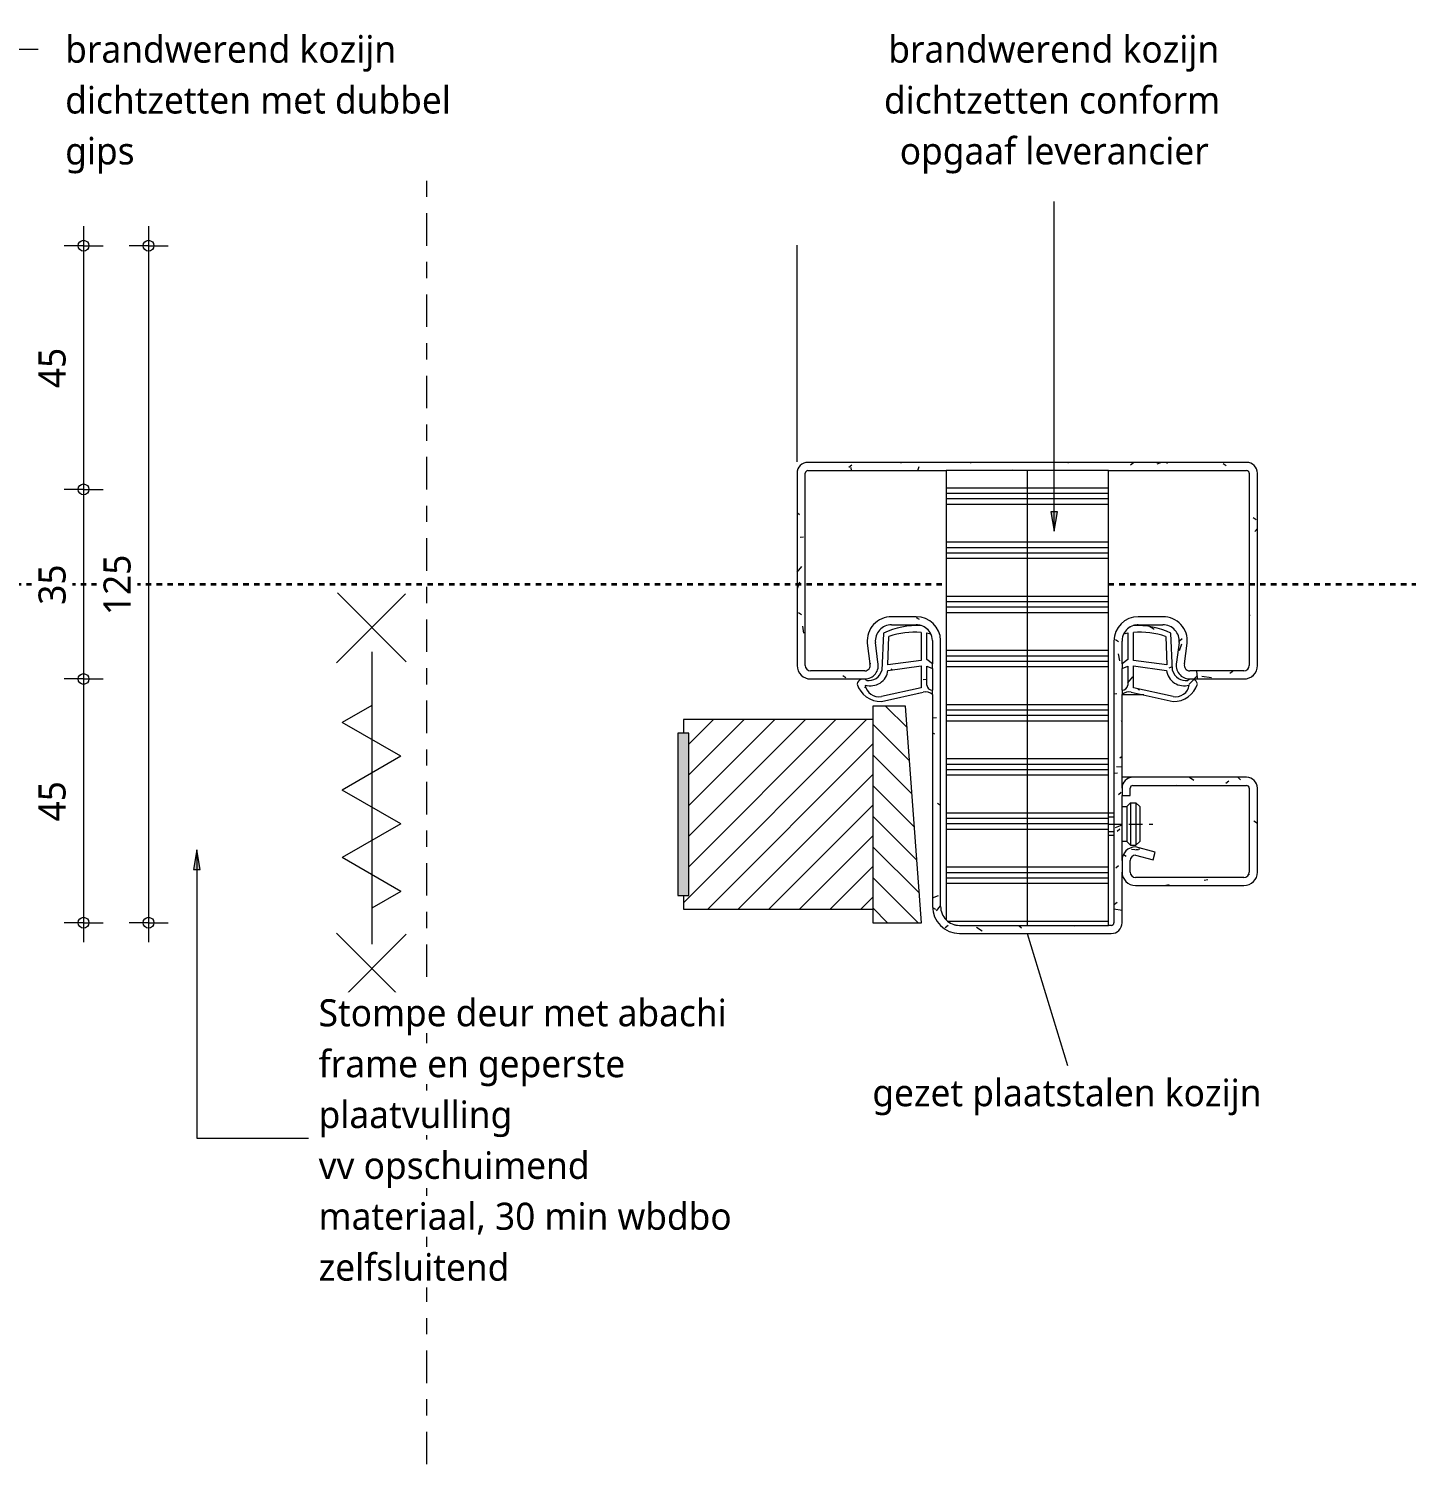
# Model space of a CAD drawing. Header units: millimetres. Extents: x 32900 to 38291, y -18988 to 4133.
# Drawn here: x 33268.6 to 33523, y -13513.3 to -13248.2 of the extents above; entities that cross this region are included whole.
import ezdxf

# ---------------------------------------------------------------- set-up
doc = ezdxf.new("R2010")
doc.units = ezdxf.units.MM
for name, pattern in [('MV_30_min', [2, 1, -1]), ('MV_center', [15, 6, -3, 3, -3]), ('MV_hidden', [3.75, 2.5, -1.25])]:
    doc.linetypes.add(name, pattern=pattern)
for name, color, linetype, lineweight in [('A-ANNO-DIMS', 211, 'Continuous', 13), ('A-ANNO-DIMS-2', 211, 'Continuous', 13), ('A-ANNO-IDEN', 131, 'Continuous', 18), ('A-ANNO-NOTE', 131, 'Continuous', 18), ('A-DETL', 90, 'Continuous', 13), ('A-DETL-GENF', 92, 'Continuous', 18), ('A-DETL-THIN', 151, 'Continuous', 18), ('G-ANNO-TEXT', 231, 'Continuous', 13)]:
    doc.layers.add(name, color=color, linetype=linetype, lineweight=lineweight)
doc.styles.add('Segoe UI', font='segoeui.ttf', dxfattribs={"height": 5})
doc.dimstyles.new('2_5_mm_2', dxfattribs={"dimscale": 304.8, "dimtxt": 5.23682, "dimasz": 0.006562, "dimexe": 0.011811, "dimexo": 0.0625, "dimgap": 0.005906, "dimtad": 1, "dimdec": 0, "dimzin": 0, "dimdsep": 46, "dimtxsty": 'Segoe UI', "dimblk1": 'DOTBLANK', "dimblk2": 'DOTBLANK', "dimsah": 1, "dimcen": 0.09, "dimdle": 0.011811, "dimazin": 0, "dimtfac": 1, "dimtdec": 4, "dimtix": 1, "dimtmove": 0, "dimatfit": 3, "dimfxl": 0.011811, "dimfxlon": 1, "dimtvp": 1, "dimtfill": 1, "dimtolj": 1, "dimtzin": 0, "dimarcsym": 2})
pattern_1 = [(50, (-33431.034, 13401.79), (14.5753163, -1.2751645), [1.524, -16.764]), (355, (-33431.034, 13401.79), (-2.819562, 15.284905), [1.219, -13.411]), (100.451, (-33429.819, 13401.684), (11.7557137, 14.0098403), [1.295, -14.247]), (46.184, (-33431.034, 13405.854), (21.686151, -3.363918), [2.286, -25.146]), (96.636, (-33429.227, 13405.574), (18.99178, 19.79433), [1.943, -21.371]), (351.184, (-33431.034, 13405.854), (18.992058, 19.794098), [1.829, -20.117]), (21, (-33429.002, 13404.838), (12.129647, -8.1815376), [1.524, -16.764]), (326, (-33429.002, 13404.838), (4.944224, 14.7354297), [1.219, -13.411]), (71.451, (-33427.991, 13404.157), (17.073884, 6.5539993), [1.295, -14.247]), (37.5, (-33431.034, 13401.79), (0.2472267, 6.7643278), [0.67056, -12.578, 0.67056, -12.944, -13.462]), (37.5, (-33431.034, 13401.79), (0.2472267, 6.7643278), [-26.863, 0.67056, -12.791]), (7.5, (-33431.034, 13401.79), (5.3456552, 8.0143116), [0.67056, -7.092, 0.67056, -12.273, -5.131]), (7.5, (-33431.034, 13401.79), (5.3456552, 8.0143116), [-20.706, 0.67056, -4.46]), (327.5, (-33435.565, 13401.79), (10.8476471, -0.4581936), [0.67056, -4.409, 0.67056, -15.179, -21.031]), (327.5, (-33435.565, 13401.79), (10.8476471, -0.4581936), [-20.93, 0.67056, -20.361]), (317.5, (-33437.597, 13401.79), (11.8507335, 2.0341877), [0.67056, -5.933, 0.67056, -9.855, -14.935]), (317.5, (-33437.597, 13401.79), (11.8507335, 2.0341877), [-17.13, 0.67056, -14.265])]
pattern_2 = [(0, (0, 4), (0, 10), []), (0, (0, 5), (0, 10), []), (0, (0, 6), (0, 10), []), (0, (0, 7), (0, 10), [])]

# ---------------------------------------------------------------- blocks, each defined once
blk = doc.blocks.new('NLRS_00_DI_maskeer - Type 1-4234902-Details ziekenhuis Utiliteitsgebouw')
at = {"layer": 'A-DETL-GENF', "linetype": 'MV_center'}
blk.add_line((-100, 0), (140, 0), dxfattribs=at)
blk = doc.blocks.new('00 stalendeurtussenprofiel - 00_DI_stalendeurtussenprofiel-3717940-Details ziekenhuis Utiliteitsgebouw')
at = {"layer": 'A-DETL-GENF', "lineweight": 13}
h = blk.add_hatch(dxfattribs=at)
h.set_pattern_fill('FP_25', color=256, style=0, pattern_type=2)
h.set_pattern_definition(pattern_1)
h.paths.add_polyline_path([(25.39, -13.5), (37.5, -13.5), (38.02, -13.43), (38.5, -13.23), (38.91, -12.91), (39.23, -12.5), (39.43, -12.02), (39.5, -11.5), (39.5, 40.5), (39.6, 41.28), (39.94, 42.05), (39.99, 42.11), (40.12, 42.33), (40.56, 42.78), (41.03, 43.12), (41.72, 43.4), (42.5, 43.5), (47.06, 43.5), (47.76, 43.42), (48.43, 43.17), (49.01, 42.77), (49.49, 42.25), (49.84, 41.63), (50.02, 40.95), (50.05, 40.24), (49.5, 35.95), (49.6, 35.31), (49.85, 34.72), (50.25, 34.22), (50.76, 33.83), (51.36, 33.58), (52.17, 33.5), (62, 33.5), (62.65, 33.59), (63.25, 33.83), (63.77, 34.23), (64.17, 34.75), (64.42, 35.35), (64.5, 36), (64.5, 71.5), (64.43, 72.02), (64.23, 72.5), (63.91, 72.91), (63.5, 73.23), (63.02, 73.43), (62.5, 73.5), (-18.5, 73.5), (-19.02, 73.43), (-19.5, 73.23), (-19.91, 72.91), (-20.23, 72.5), (-20.43, 72.02), (-20.5, 71.5), (-20.5, 36), (-20.41, 35.35), (-20.16, 34.75), (-19.77, 34.23), (-19.25, 33.83), (-18.65, 33.59), (-18, 33.5), (-7.9, 33.51), (-7.36, 33.58), (-6.76, 33.83), (-6.25, 34.22), (-5.85, 34.72), (-5.59, 35.31), (-5.5, 35.95), (-5.57, 36.59), (-6.04, 40.24), (-6.02, 40.95), (-5.83, 41.63), (-5.49, 42.25), (-5.01, 42.77), (-4.42, 43.17), (-3.76, 43.42), (-3.06, 43.5), (1.5, 43.5), (2.26, 43.4), (3, 43.09), (3.59, 42.65), (3.68, 42.54), (3.88, 42.33), (4.17, 41.82), (4.38, 41.35), (4.5, 40.59), (4.5, -8.5), (4.67, -9.79), (5.17, -11), (5.96, -12.04), (7, -12.83), (8.21, -13.33), (9.5, -13.5)])
h.paths.add_polyline_path([(37, -12), (9.5, -12), (8.81, -11.93), (8.14, -11.73), (7.53, -11.4), (7, -10.94), (6.47, -10.25), (6.12, -9.41), (6, -8.5), (6, 40.61), (5.82, 41.75), (5.36, 42.81), (4.64, 43.72), (3.72, 44.42), (2.65, 44.85), (1.5, 45), (-3.06, 45), (-4.11, 44.87), (-5.1, 44.51), (-5.99, 43.92), (-6.7, 43.14), (-7.22, 42.21), (-7.5, 41.19), (-7.54, 40.13), (-7, 36.06), (-7.01, 35.83), (-7.08, 35.6), (-7.2, 35.4), (-7.36, 35.23), (-7.55, 35.11), (-7.77, 35.03), (-8.17, 35), (-18, 35), (-18.26, 35.03), (-18.5, 35.13), (-18.7, 35.29), (-18.86, 35.5), (-18.96, 35.74), (-19, 36), (-18.98, 71.62), (-18.93, 71.74), (-18.85, 71.85), (-18.75, 71.92), (-18.63, 71.97), (-18.5, 71.99), (62.63, 71.97), (62.75, 71.92), (62.85, 71.85), (62.93, 71.74), (62.98, 71.62), (63, 71.49), (63, 36), (62.96, 35.74), (62.86, 35.5), (62.71, 35.29), (62.5, 35.13), (62.26, 35.03), (62, 35), (51.9, 35.01), (51.77, 35.03), (51.55, 35.11), (51.36, 35.23), (51.2, 35.4), (51.08, 35.6), (51.02, 35.83), (51, 36.06), (51.04, 36.29), (51.54, 40.13), (51.5, 41.19), (51.22, 42.21), (50.7, 43.14), (49.99, 43.92), (49.11, 44.51), (48.11, 44.87), (47.06, 45), (42.5, 45), (41.34, 44.85), (40.25, 44.4), (39.32, 43.68), (38.6, 42.75), (38.15, 41.66), (38, 40.5), (37.98, -11.63), (37.93, -11.75), (37.85, -11.85), (37.75, -11.93), (37.63, -11.98), (37.5, -12)])
h = blk.add_hatch(dxfattribs=at)
h.set_pattern_fill('FP_25', color=256, style=0, pattern_type=2)
h.set_pattern_definition(pattern_1)
h.paths.add_polyline_path([(-4.93, 29.35), (2.81, 31.08), (3.26, 31.11), (3.7, 31.05), (4.12, 30.9), (4.5, 30.66), (4.5, 31.45), (4.25, 31.47), (4.01, 31.55), (3.79, 31.68), (3.62, 31.87), (3.5, 32.1), (3.44, 32.34), (3.44, 35.89), (4.5, 35.46), (4.5, 36.28), (3.44, 37.08), (3.44, 42.05), (4.2, 41.82), (3.88, 42.33), (3.46, 42.77), (2.97, 43.12), (2.41, 43.36), (0.62, 43.32), (-1.14, 43.08), (-2.85, 42.64), (-4.52, 41.99), (-4.84, 35.04), (-5.08, 34.48), (-5.44, 34), (-5.91, 33.61), (-6.46, 33.35), (-7.05, 33.23), (-7.66, 33.25), (-7.9, 33.39), (-8.17, 33.47), (-8.45, 33.47), (-8.73, 33.41), (-8.97, 33.27), (-9.18, 33.08), (-9.33, 32.84), (-9.41, 32.57), (-8.92, 31.5), (-8.17, 30.58), (-7.21, 29.89), (-6.11, 29.47)])
h.paths.add_polyline_path([(-5.5, 30.22), (-6.08, 30.31), (-6.63, 30.52), (-7.1, 30.86), (-7.49, 31.3), (-7.76, 31.82), (-7.9, 32.38), (-7.1, 32.24), (-6.29, 32.3), (-5.53, 32.55), (-4.85, 32.99), (-4.3, 33.59), (-3.92, 34.3), (-3.73, 35.09), (2.39, 35.93), (2.39, 31.87), (-4.92, 30.28)])
h.paths.add_polyline_path([(-3.76, 36.09), (-3.55, 41.37), (-0.62, 42.03), (2.39, 42.1), (2.39, 36.94)])
h = blk.add_hatch(dxfattribs=at)
h.set_pattern_fill('FP_25', color=256, style=0, pattern_type=2)
h.set_pattern_definition(pattern_1)
h.paths.add_polyline_path([(48.93, 29.35), (50.11, 29.47), (51.21, 29.89), (52.17, 30.58), (52.92, 31.5), (53.41, 32.57), (53.33, 32.84), (53.18, 33.08), (52.97, 33.27), (52.73, 33.41), (52.45, 33.47), (52.17, 33.47), (51.9, 33.39), (51.66, 33.25), (51.05, 33.23), (50.46, 33.35), (49.91, 33.61), (49.44, 34), (49.08, 34.48), (48.84, 35.04), (48.52, 41.99), (46.85, 42.64), (45.14, 43.08), (43.38, 43.32), (41.59, 43.36), (41.03, 43.12), (40.54, 42.77), (40.12, 42.33), (39.81, 41.82), (40.56, 42.05), (40.56, 37.08), (39.5, 36.28), (39.5, 35.46), (40.56, 35.89), (40.56, 32.34), (40.5, 32.1), (40.38, 31.87), (40.21, 31.68), (40, 31.55), (39.75, 31.47), (39.5, 31.45), (39.5, 30.66), (39.88, 30.9), (40.3, 31.05), (40.74, 31.11), (41.19, 31.08)])
h.paths.add_polyline_path([(49.51, 30.22), (48.92, 30.28), (41.61, 31.87), (41.61, 35.93), (47.73, 35.09), (47.92, 34.3), (48.3, 33.59), (48.85, 32.99), (49.53, 32.55), (50.29, 32.3), (51.1, 32.24), (51.9, 32.38), (51.76, 31.82), (51.49, 31.3), (51.1, 30.86), (50.63, 30.52), (50.08, 30.31)])
h.paths.add_polyline_path([(47.76, 36.09), (41.61, 36.94), (41.61, 42.1), (44.62, 42.03), (47.56, 41.37)])
h = blk.add_hatch(dxfattribs=at)
h.set_pattern_fill('FP_25', color=256, style=0, pattern_type=2)
h.set_pattern_definition(pattern_1)
h.paths.add_polyline_path([(42, -4.65), (62, -4.65), (62.65, -4.57), (63.25, -4.32), (63.77, -3.92), (64.17, -3.4), (64.42, -2.8), (64.5, -2.15), (64.5, 13.35), (64.43, 13.87), (64.23, 14.35), (63.91, 14.76), (63.5, 15.08), (63.02, 15.28), (62.5, 15.35), (41.5, 15.35), (40.98, 15.28), (40.5, 15.08), (40.09, 14.76), (39.77, 14.35), (39.57, 13.87), (39.5, 13.35), (39.5, 11.98), (41, 11.98), (41.02, 13.47), (41.07, 13.59), (41.15, 13.7), (41.25, 13.77), (41.37, 13.82), (41.5, 13.84), (62.63, 13.82), (62.75, 13.77), (62.85, 13.7), (62.93, 13.59), (62.98, 13.47), (63, 13.34), (63, -2.15), (62.96, -2.41), (62.86, -2.65), (62.71, -2.86), (62.5, -3.02), (62.26, -3.12), (62, -3.15), (42, -3.15), (41.74, -3.12), (41.5, -3.02), (41.3, -2.86), (41.14, -2.65), (41.04, -2.41), (41, -2.15), (41, -0.02), (41.04, 0.24), (41.14, 0.48), (41.3, 0.68), (41.5, 0.84), (41.74, 0.94), (42, 0.98), (45.25, 0.11), (45.62, 1.51), (42, 2.48), (41.35, 2.39), (40.75, 2.14), (40.23, 1.74), (39.84, 1.23), (39.59, 0.62), (39.5, -0.02), (39.5, -2.15), (39.59, -2.8), (39.84, -3.4), (40.23, -3.92), (40.75, -4.32), (41.35, -4.57)])
at = {"layer": 'A-DETL-GENF'}
for p, q in [((62.5, 73.5), (-18.5, 73.5)), ((-18.5, 71.99), (7, 71.99)), ((37, 71.99), (62.5, 71.99)), ((-20.5, 71.5), (-20.5, 36)), ((-19, 36), (-19, 71.49)), ((63, 71.49), (63, 36)), ((64.5, 36), (64.5, 71.5)), ((1.5, 45), (-3.06, 45)), ((-3.06, 43.5), (1.5, 43.5)), ((47.06, 45), (42.5, 45)), ((42.5, 43.5), (47.06, 43.5)), ((-7.54, 40.13), (-7.04, 36.29)), ((-5.57, 36.59), (-6.04, 40.24)), ((-4.52, 41.99), (-4.84, 35.04)), ((-3.76, 36.09), (-3.55, 41.37)), ((2.39, 42.1), (2.39, 36.94)), ((3.44, 37.08), (3.44, 42.05)), ((3.44, 42.05), (4.2, 41.82)), ((4.5, 40.59), (4.5, 36.28)), ((6, -8.5), (6, 40.61)), ((38, 40.5), (38, -11.5)), ((39.5, 36.28), (39.5, 40.5)), ((39.81, 41.82), (40.56, 42.05)), ((40.56, 42.05), (40.56, 37.08)), ((41.61, 36.94), (41.61, 42.1)), ((47.56, 41.37), (47.76, 36.09)), ((48.84, 35.04), (48.52, 41.99)), ((50.05, 40.24), (49.57, 36.59)), ((51.04, 36.29), (51.54, 40.13)), ((-8, 35), (-18, 35)), ((2.39, 36.94), (-3.76, 36.09)), ((-3.73, 35.09), (2.39, 35.93)), ((2.39, 35.93), (2.39, 31.87)), ((4.5, 36.28), (3.44, 37.08)), ((3.44, 32.34), (3.44, 35.89)), ((3.44, 35.89), (4.5, 35.46)), ((4.5, 35.46), (4.5, 36.28)), ((4.5, 35.46), (4.5, 31.45)), ((40.56, 37.08), (39.5, 36.28)), ((39.5, 36.28), (39.5, 35.46)), ((39.5, 35.46), (40.56, 35.89)), ((39.5, 31.45), (39.5, 35.46)), ((40.56, 35.89), (40.56, 32.34)), ((47.76, 36.09), (41.61, 36.94)), ((41.61, 31.87), (41.61, 35.93)), ((41.61, 35.93), (47.73, 35.09)), ((62, 35), (52, 35)), ((-18, 33.5), (-8.45, 33.5)), ((-8.17, 33.5), (-8, 33.5)), ((2.39, 31.87), (-4.92, 30.28)), ((48.92, 30.28), (41.61, 31.87)), ((52, 33.5), (52.17, 33.5)), ((52.45, 33.5), (62, 33.5)), ((-4.93, 29.35), (2.81, 31.08)), ((4.5, 30.66), (4.5, 31.45)), ((4.5, 30.66), (4.5, -8.5)), ((39.5, 31.45), (39.5, 30.66)), ((39.5, 13.35), (39.5, 30.66)), ((41.19, 31.08), (48.93, 29.35)), ((39.5, 13.35), (39.5, 11.98)), ((41, 11.98), (41, 13.34)), ((62.5, 15.35), (41.5, 15.35)), ((41.5, 13.84), (62.5, 13.84)), ((63, 13.34), (63, -2.15)), ((64.5, -2.15), (64.5, 13.35)), ((39.5, -0.02), (39.5, 11.98)), ((39.5, 11.98), (41, 11.98)), ((45.62, 1.51), (42, 2.48)), ((42, 0.98), (45.25, 0.11)), ((45.25, 0.11), (45.62, 1.51)), ((39.5, -0.02), (39.5, -2.15)), ((39.5, -11.5), (39.5, -2.15)), ((41, -2.15), (41, -0.02)), ((62, -3.15), (42, -3.15)), ((42, -4.65), (62, -4.65)), ((37.5, -12), (37, -12)), ((9.5, -13.5), (37.5, -13.5))]:
    blk.add_line(p, q, dxfattribs=at)
for centre, radius, start, end in [((-18.5, 71.5), 2, 90, 180), ((-18.5, 71.49), 0.497, 90, 180), ((62.5, 71.5), 2, 360, 90), ((62.5, 71.49), 0.497, 360, 90), ((-3.06, 40.5), 4.5, 90, 184.7685), ((-3.06, 40.5), 3, 90, 185), ((1.82, 28.1), 15.27, 87.7703, 114.5245), ((1.5, 40.5), 4.5, 1.4168, 90), ((1.5, 40.5), 3, 72.2155, 90), ((1.5, 40.5), 3, 26.0813, 72.3309), ((1.5, 40.5), 3, 45.8676, 48.9504), ((42.5, 40.5), 4.5, 90, 180), ((42.5, 40.5), 3, 107.6691, 153.9187), ((42.5, 40.5), 3, 131.1059, 135), ((42.5, 40.5), 3, 119.2748, 120), ((42.5, 40.5), 3, 90, 107.7801), ((42.18, 28.1), 15.27, 65.4755, 92.2297), ((47.06, 40.5), 4.5, 355.2315, 90), ((47.06, 40.5), 3, 355, 90), ((1.26, 26.89), 15.26, 85.7512, 108.4014), ((1.5, 40.5), 3, 1.7352, 31.1568), ((42.5, 40.5), 3, 150, 180), ((42.74, 26.89), 15.26, 71.5986, 94.2488), ((-18, 36), 2.5, 180, 270), ((-18, 36), 0.999, 180, 270), ((-8, 36), 2.5, 270, 13.7056), ((-8, 36), 1, 270, 16.6258), ((-6.92, 35.45), 3.21, 252.4019, 353.5664), ((-7.27, 35.75), 2.53, 261.2859, 343.7536), ((50.92, 35.45), 3.21, 186.4336, 287.5981), ((51.27, 35.75), 2.53, 196.2464, 278.7141), ((52, 36), 2.5, 166.2944, 270), ((52, 36), 1, 163.3742, 270), ((62, 36), 0.999, 270, 0), ((62, 36), 2.5, 270, 0), ((-8.33, 32.39), 1.09, 51.7899, 170.1606), ((-5.05, 33.91), 4.57, 197.0704, 271.4697), ((-5.45, 32.69), 2.47, 187.0881, 282.2601), ((4.43, 32.44), 0.992, 185.8031, 274.1969), ((39.57, 32.44), 0.992, 265.8031, 354.1969), ((49.45, 32.69), 2.47, 257.7399, 352.9119), ((49.05, 33.91), 4.57, 268.5303, 342.9296), ((52.34, 32.39), 1.09, 9.8394, 128.2101), ((3.18, 28.93), 2.18, 52.5997, 99.7654), ((40.82, 28.93), 2.18, 80.2346, 127.4003), ((41.5, 13.35), 2, 90, 180), ((41.5, 13.34), 0.497, 90, 180), ((62.5, 13.35), 2, 360, 90), ((62.5, 13.34), 0.497, 360, 90), ((42, -0.02), 2.5, 90, 180), ((42, -0.02), 0.999, 90, 180), ((42, -2.15), 2.5, 180, 270), ((42, -2.15), 0.999, 180, 270), ((62, -2.15), 0.999, 270, 0), ((62, -2.15), 2.5, 270, 360), ((9.5, -8.5), 5, 180, 270), ((9.5, -8.5), 3.5, 180, 225), ((9.5, -8.5), 3.5, 235.5155, 240), ((9.5, -8.5), 3.5, 255, 258.5485), ((37.5, -11.5), 0.5, 270, 0), ((37.5, -11.5), 2, 270, 360)]:
    blk.add_arc(centre, radius, start, end, dxfattribs=at)
blk = doc.blocks.new('DIMBLOCK459-Details ziekenhuis Utiliteitsgebouw')
at = {"layer": 'A-ANNO-DIMS-2'}
for p, q in [((33278.77, -13284.69), (33278.77, -13333.28)), ((33278.77, -13288.29), (33275.17, -13288.29)), ((33278.77, -13288.29), (33282.37, -13288.29)), ((33278.77, -13333.28), (33275.17, -13333.28)), ((33278.77, -13333.28), (33282.37, -13333.28))]:
    blk.add_line(p, q, dxfattribs=at)
for centre in [(33278.77, -13288.29), (33278.77, -13333.28)]:
    blk.add_circle(centre, 1, dxfattribs=at)
at = {"layer": 'A-ANNO-DIMS-2', "color": 0, "insert": (33270.45, -13314.59), "char_height": 5, "width": 9.1406, "attachment_point": 1, "rotation": 90, "line_spacing_factor": 1.142579, "style": 'Segoe UI', "bg_fill": 3, "box_fill_scale": 1.25, "bg_fill_color": 9, "bg_fill_true_color": 13158600, "bg_fill_transparency": 0}
blk.add_mtext('45', dxfattribs=at)
blk = doc.blocks.new('_DotBlank')
at = {"color": 0, "linetype": 'ByBlock', "lineweight": -2}
blk.add_line((-0.5, 0), (-1, 0), dxfattribs=at)
blk.add_circle((0, 0), 0.5, dxfattribs=at)
blk = doc.blocks.new('DIMBLOCK460-Details ziekenhuis Utiliteitsgebouw')
at = {"layer": 'A-ANNO-DIMS-2'}
for p, q in [((33278.77, -13333.28), (33275.17, -13333.28)), ((33278.77, -13333.28), (33278.77, -13368.29)), ((33278.77, -13333.28), (33282.37, -13333.28)), ((33278.77, -13368.29), (33275.17, -13368.29)), ((33278.77, -13368.29), (33282.37, -13368.29))]:
    blk.add_line(p, q, dxfattribs=at)
for centre in [(33278.77, -13333.28), (33278.77, -13368.29)]:
    blk.add_circle(centre, 1, dxfattribs=at)
at = {"layer": 'A-ANNO-DIMS-2', "color": 0, "insert": (33270.45, -13354.59), "char_height": 5, "width": 9.1406, "attachment_point": 1, "rotation": 90, "line_spacing_factor": 1.142579, "style": 'Segoe UI', "bg_fill": 3, "box_fill_scale": 1.25, "bg_fill_color": 9, "bg_fill_true_color": 13158600, "bg_fill_transparency": 0}
blk.add_mtext('35', dxfattribs=at)
blk = doc.blocks.new('DIMBLOCK461-Details ziekenhuis Utiliteitsgebouw')
at = {"layer": 'A-ANNO-DIMS-2'}
for p, q in [((33278.77, -13368.29), (33275.17, -13368.29)), ((33278.77, -13368.29), (33278.77, -13416.89)), ((33278.77, -13368.29), (33282.37, -13368.29)), ((33278.77, -13413.29), (33275.17, -13413.29)), ((33278.77, -13413.29), (33282.37, -13413.29))]:
    blk.add_line(p, q, dxfattribs=at)
for centre in [(33278.77, -13368.29), (33278.77, -13413.29)]:
    blk.add_circle(centre, 1, dxfattribs=at)
at = {"layer": 'A-ANNO-DIMS-2', "color": 0, "insert": (33270.45, -13394.6), "char_height": 5, "width": 9.1406, "attachment_point": 1, "rotation": 90, "line_spacing_factor": 1.142579, "style": 'Segoe UI', "bg_fill": 3, "box_fill_scale": 1.25, "bg_fill_color": 9, "bg_fill_true_color": 13158600, "bg_fill_transparency": 0}
blk.add_mtext('45', dxfattribs=at)
blk = doc.blocks.new('DIMBLOCK462-Details ziekenhuis Utiliteitsgebouw')
at = {"layer": 'A-ANNO-DIMS-2'}
for p, q in [((33290.77, -13284.69), (33290.77, -13416.89)), ((33290.77, -13288.29), (33287.17, -13288.29)), ((33290.77, -13288.29), (33294.37, -13288.29)), ((33290.77, -13413.29), (33287.17, -13413.29)), ((33290.77, -13413.29), (33294.37, -13413.29))]:
    blk.add_line(p, q, dxfattribs=at)
for centre in [(33290.77, -13288.29), (33290.77, -13413.29)]:
    blk.add_circle(centre, 1, dxfattribs=at)
at = {"layer": 'A-ANNO-DIMS-2', "color": 0, "insert": (33282.45, -13356.5), "char_height": 5, "width": 13.7109, "attachment_point": 1, "rotation": 90, "line_spacing_factor": 1.142579, "style": 'Segoe UI', "bg_fill": 3, "box_fill_scale": 1.25, "bg_fill_color": 9, "bg_fill_true_color": 13158600, "bg_fill_transparency": 0}
blk.add_mtext('125', dxfattribs=at)

msp = doc.modelspace()

# ---------------------------------------------------------------- hatches: boundary and pattern name
at = {"layer": 'A-ANNO-NOTE'}
msp.add_hatch(color=256, dxfattribs=at).paths.add_polyline_path([(33299.7, -13399.86), (33299.06, -13403.46), (33300.33, -13403.46)])
at = {"layer": 'A-DETL-GENF', "lineweight": 13}
h = msp.add_hatch(dxfattribs=at)
h.set_pattern_fill('FP_12', color=254, style=0, pattern_type=2)
h.set_pattern_definition(pattern_2)
h.paths.add_polyline_path([(33440.53, -13413.79), (33453.03, -13413.79), (33453.03, -13329.8), (33438.03, -13329.8), (33438.03, -13412.74), (33438.57, -13413.19), (33439.18, -13413.52), (33439.84, -13413.72)])
h = msp.add_hatch(dxfattribs=at)
h.set_pattern_fill('FP_12', color=254, style=0, pattern_type=2)
h.set_pattern_definition(pattern_2)
h.paths.add_polyline_path([(33468.03, -13413.79), (33468.03, -13329.8), (33453.03, -13329.8), (33453.03, -13413.79), (33456.42, -13413.79)])
h = msp.add_hatch(dxfattribs=at)
h.set_pattern_fill('FP_9', color=254, style=0, pattern_type=2)
h.set_pattern_definition([(135, (0, 0), (-2.82842712, -2.82842712), [])])
h.paths.add_polyline_path([(33433.53, -13413.29), (33430.53, -13373.29), (33424.53, -13373.29), (33424.53, -13413.29)])
h = msp.add_hatch(dxfattribs=at)
h.set_pattern_fill('FP_7', color=254, style=0, pattern_type=2)
h.set_pattern_definition([(45, (0, 0), (-2.82842712, 2.82842712), [])])
h.paths.add_polyline_path([(33389.53, -13410.79), (33424.53, -13410.79), (33424.53, -13375.79), (33389.53, -13375.79), (33389.53, -13378.29), (33390.53, -13378.29), (33390.53, -13408.29), (33389.53, -13408.29)])
at = {"layer": 'A-DETL-GENF'}
msp.add_hatch(color=1, dxfattribs=at).paths.add_polyline_path([(33390.53, -13408.29), (33390.53, -13378.29), (33388.53, -13378.29), (33388.53, -13408.29)])
at = {"layer": 'G-ANNO-TEXT'}
msp.add_hatch(color=7, dxfattribs=at).paths.add_polyline_path([(33458, -13341.01), (33458.63, -13337.41), (33457.36, -13337.41)])

# ---------------------------------------------------------------- linework, layer by layer
at = {"layer": 'A-ANNO-IDEN'}
msp.add_line((33453.03, -13415.29), (33460.49, -13439.64), dxfattribs=at)
at = {"layer": 'A-ANNO-NOTE'}
for p, q in [((33299.7, -13399.86), (33299.06, -13403.46)), ((33300.33, -13403.46), (33299.7, -13399.86)), ((33299.7, -13399.86), (33299.7, -13453.06)), ((33299.06, -13403.46), (33300.33, -13403.46)), ((33299.7, -13453.06), (33320.28, -13453.06))]:
    msp.add_line(p, q, dxfattribs=at)
at = {"layer": 'A-DETL'}
for p, q in [((33410.53, -13328.2), (33410.53, -13288.2)), ((33474.53, -13371.23), (33470.53, -13371.23)), ((33388.53, -13378.29), (33388.53, -13408.29)), ((33390.53, -13378.29), (33388.53, -13378.29)), ((33390.53, -13408.29), (33390.53, -13378.29)), ((33474.53, -13386.44), (33470.53, -13386.44)), ((33471.39, -13391.85), (33472.1, -13391.15)), ((33472.1, -13391.15), (33472.1, -13399)), ((33472.1, -13391.15), (33473.1, -13391.15)), ((33473.8, -13391.85), (33473.1, -13391.15)), ((33473.1, -13391.15), (33473.1, -13399)), ((33468.03, -13393.01), (33469.03, -13393.01)), ((33468.03, -13393.72), (33469.03, -13393.72)), ((33470.53, -13391.85), (33471.39, -13391.85)), ((33470.53, -13398.3), (33470.53, -13391.85)), ((33471.39, -13391.85), (33471.39, -13398.3)), ((33473.8, -13391.85), (33473.8, -13398.3)), ((33468.03, -13396.43), (33469.03, -13396.43)), ((33468.03, -13397.14), (33469.03, -13397.14)), ((33471.39, -13398.3), (33470.53, -13398.3)), ((33471.39, -13398.3), (33472.1, -13399)), ((33472.1, -13399), (33473.1, -13399)), ((33473.8, -13398.3), (33473.1, -13399)), ((33388.53, -13408.29), (33390.53, -13408.29))]:
    msp.add_line(p, q, dxfattribs=at)
at = {"layer": 'A-DETL', "linetype": 'MV_30_min', "lineweight": 35}
for p, q in [((33066.26, -13350.79), (33438.03, -13350.79)), ((33468.03, -13350.79), (33844.44, -13350.79))]:
    msp.add_line(p, q, dxfattribs=at)
at = {"layer": 'A-DETL', "linetype": 'MV_hidden'}
msp.add_line((33468.03, -13395.07), (33476.24, -13395.07), dxfattribs=at)
at = {"layer": 'A-DETL', "lineweight": 18}
msp.add_arc((33440.53, -13410.29), 3.5, 224.4153, 270, dxfattribs=at)
at = {"layer": 'A-DETL-THIN'}
for p, q in [((33453.03, -13329.8), (33438.03, -13329.8)), ((33438.03, -13329.8), (33438.03, -13412.74)), ((33453.03, -13329.8), (33453.03, -13413.79)), ((33468.03, -13329.8), (33453.03, -13329.8)), ((33468.03, -13413.79), (33468.03, -13329.8)), ((33338.21, -13352.56), (33325.48, -13365.29)), ((33325.65, -13352.4), (33338.37, -13365.13)), ((33332.01, -13363.26), (33332.01, -13417.26)), ((33332.01, -13373.16), (33326.55, -13376.31)), ((33430.53, -13373.29), (33424.53, -13373.29)), ((33424.53, -13373.29), (33424.53, -13413.29)), ((33433.53, -13413.29), (33430.53, -13373.29)), ((33337.37, -13382.55), (33326.55, -13376.31)), ((33424.53, -13375.79), (33389.53, -13375.79)), ((33389.53, -13375.79), (33389.53, -13378.29)), ((33337.37, -13382.55), (33326.55, -13388.8)), ((33337.37, -13395.04), (33326.55, -13388.8)), ((33337.37, -13395.04), (33326.55, -13401.28)), ((33337.37, -13407.52), (33326.55, -13401.28)), ((33337.37, -13407.52), (33332.01, -13410.61)), ((33389.53, -13408.29), (33389.53, -13410.79)), ((33389.53, -13410.79), (33424.53, -13410.79)), ((33338.21, -13427.96), (33325.48, -13415.23)), ((33424.53, -13413.29), (33433.53, -13413.29)), ((33440.53, -13413.79), (33453.03, -13413.79)), ((33453.03, -13413.79), (33468.03, -13413.79)), ((33325.65, -13428.13), (33338.37, -13415.4))]:
    msp.add_line(p, q, dxfattribs=at)
at = {"layer": 'G-ANNO-TEXT', "color": 250}
for p, q in [((33458, -13341.01), (33458, -13280.13)), ((33458.63, -13337.41), (33457.36, -13337.41)), ((33457.36, -13337.41), (33458, -13341.01)), ((33458, -13341.01), (33458.63, -13337.41))]:
    msp.add_line(p, q, dxfattribs=at)

# ---------------------------------------------------------------- block references
at = {"layer": 'A-DETL-GENF', "linetype": 'MV_center', "rotation": 90}
msp.add_blockref('NLRS_00_DI_maskeer - Type 1-4234902-Details ziekenhuis Utiliteitsgebouw', (33342.15, -13413.29), dxfattribs=at)
at = {"layer": 'A-DETL-GENF'}
msp.add_blockref('00 stalendeurtussenprofiel - 00_DI_stalendeurtussenprofiel-3717940-Details ziekenhuis Utiliteitsgebouw', (33431.03, -13401.79), dxfattribs=at)

# ---------------------------------------------------------------- texts
at = {"layer": 'A-ANNO-NOTE', "lineweight": 13, "insert": (33151.24, -13249.47), "char_height": 5, "width": 126.5063, "attachment_point": 1, "style": 'Segoe UI', "bg_fill": 3, "box_fill_scale": 1.25, "bg_fill_color": 9, "bg_fill_true_color": 13158600, "bg_fill_transparency": 0}
msp.add_mtext('- gipsvezelkartonplaat D 12,5 mm', dxfattribs=at)
at = {"layer": 'G-ANNO-TEXT', "color": 7, "char_height": 5, "attachment_point": 1, "style": 'Segoe UI'}
for s, insert, width in [('brandwerend kozijn ', (33427.37, -13249.49), 76.481), ('dichtzetten met dubbel ', (33275.38, -13258.88), 90.27), ('dichtzetten conform ', (33426.58, -13258.88), 78.405), ('gips', (33275.38, -13268.28), 15.5527), ('opgaaf leverancier', (33429.49, -13268.28), 69.1055)]:
    msp.add_mtext(s, dxfattribs=dict(at, insert=insert, width=width))

# ---------------------------------------------------------------- dimensions: what is measured, and where the dimension line sits
at = {"layer": 'A-ANNO-DIMS'}
dim = msp.add_linear_dim(base=(33278.77, -13333.28), p1=(33275.17, -13288.29), p2=(33275.17, -13333.28), angle=90, dimstyle='2_5_mm_2', override={"dimpost": '<>', "dimfxl": 44.98717}, dxfattribs=at)
dim.commit()
dim.dimension.update_dxf_attribs({"geometry": 'DIMBLOCK459-Details ziekenhuis Utiliteitsgebouw', "text_midpoint": (33274.43, -13310.78)})

# ---------------------------------------------------------------- next in the draw order: linework, layer by layer
at = {"layer": 'G-ANNO-TEXT', "color": 250}
msp.add_line((33256.24, -13251.99), (33270.38, -13251.99), dxfattribs=at)

# ---------------------------------------------------------------- next in the draw order: texts
at = {"layer": 'A-ANNO-IDEN', "lineweight": 13, "insert": (33424.43, -13442.18), "char_height": 5, "width": 88.1856, "attachment_point": 1, "style": 'Segoe UI', "bg_fill": 3, "box_fill_scale": 1.25, "bg_fill_color": 9, "bg_fill_true_color": 13158600, "bg_fill_transparency": 0}
msp.add_mtext('gezet plaatstalen kozijn', dxfattribs=at)
at = {"layer": 'A-ANNO-NOTE', "lineweight": 13, "char_height": 5, "attachment_point": 1, "style": 'Segoe UI', "bg_fill": 3, "box_fill_scale": 1.25, "bg_fill_color": 9, "bg_fill_true_color": 13158600, "bg_fill_transparency": 0}
for s, insert, width in [('Stompe deur met abachi', (33322.18, -13427.42), 92.6751), ('frame en geperste', (33322.18, -13436.82), 68.6245), ('plaatvulling', (33322.18, -13446.21), 43.4515), ('vv opschuimend', (33322.18, -13455.6), 61.0886), ('materiaal, 30 min wbdbo', (33322.18, -13464.99), 93.3164), ('zelfsluitend', (33322.18, -13474.39), 42.8101)]:
    msp.add_mtext(s, dxfattribs=dict(at, insert=insert, width=width))
at = {"layer": 'G-ANNO-TEXT', "color": 7, "insert": (33275.38, -13249.49), "char_height": 5, "width": 76.481, "attachment_point": 1, "style": 'Segoe UI'}
msp.add_mtext('brandwerend kozijn ', dxfattribs=at)

# ---------------------------------------------------------------- next in the draw order: dimensions: what is measured, and where the dimension line sits
at = {"layer": 'A-ANNO-DIMS'}
dim = msp.add_linear_dim(base=(33278.77, -13368.29), p1=(33275.17, -13333.28), p2=(33275.17, -13368.29), angle=90, dimstyle='2_5_mm_2', override={"dimpost": '<>', "dimfxl": 35.01302}, dxfattribs=at)
dim.commit()
dim.dimension.update_dxf_attribs({"geometry": 'DIMBLOCK460-Details ziekenhuis Utiliteitsgebouw', "text_midpoint": (33274.38, -13350.78)})

# ---------------------------------------------------------------- next in the draw order: dimensions: what is measured, and where the dimension line sits
dim = msp.add_linear_dim(base=(33278.77, -13413.29), p1=(33275.17, -13368.29), p2=(33275.17, -13413.29), angle=90, dimstyle='2_5_mm_2', override={"dimpost": '<>', "dimfxl": 44.99981}, dxfattribs=at)
dim.commit()
dim.dimension.update_dxf_attribs({"geometry": 'DIMBLOCK461-Details ziekenhuis Utiliteitsgebouw', "text_midpoint": (33274.43, -13390.79)})

# ---------------------------------------------------------------- next in the draw order: dimensions: what is measured, and where the dimension line sits
dim = msp.add_linear_dim(base=(33290.77, -13413.29), p1=(33287.17, -13288.29), p2=(33287.17, -13413.29), angle=90, dimstyle='2_5_mm_2', override={"dimpost": '<>', "dimfxl": 125}, dxfattribs=at)
dim.commit()
dim.dimension.update_dxf_attribs({"geometry": 'DIMBLOCK462-Details ziekenhuis Utiliteitsgebouw', "text_midpoint": (33286.37, -13350.79)})

doc.saveas('drawing.dxf')
